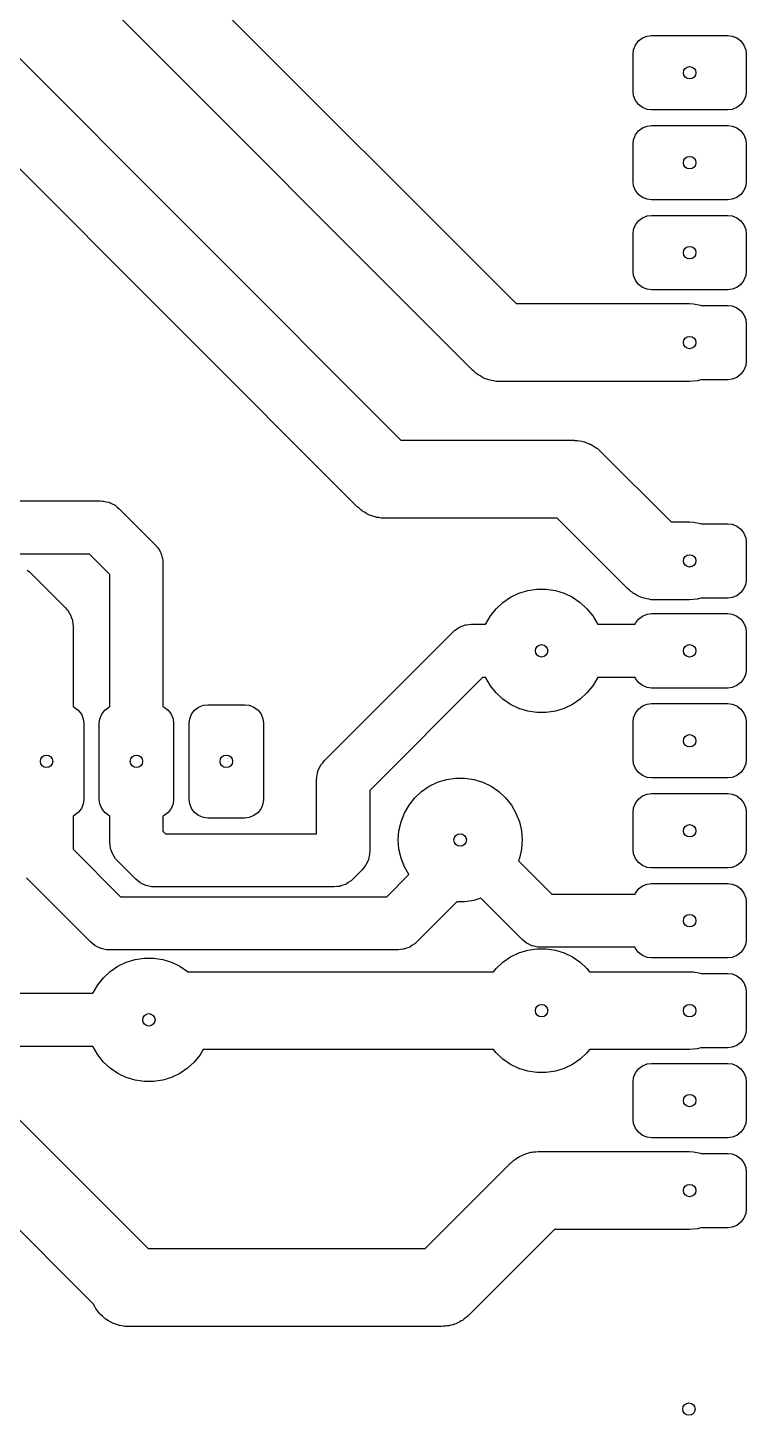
# Model space of a CAD drawing. Extents: x 95.5 to 177.5, y -135.5 to -53.3.
# Drawn here: x 157.2 to 177.51, y -133.78 to -94.6 of the extents above; entities that cross this region are included whole.
import ezdxf

# ---------------------------------------------------------------- set-up
doc = ezdxf.new("R2010")
doc.units = 0
doc.layers.add('BLACK', color=7, linetype='CONTINUOUS')

msp = doc.modelspace()

# ---------------------------------------------------------------- linework, layer by layer
at = {"layer": 'BLACK', "linetype": 'CONTINUOUS'}
for p, q in [((148.166, -86.6664), (167.75, -106.25)), ((166.516, -108.128), (146.288, -87.8998)), ((161.247, -92.6354), (171.002, -102.39)), ((169.768, -104.268), (159.369, -93.8688)), ((174.325, -95.2207), (174.377, -95.0877)), ((174.377, -95.0877), (174.464, -94.9738)), ((174.464, -94.9738), (174.578, -94.8874)), ((174.578, -94.8874), (174.711, -94.8349)), ((174.711, -94.8349), (174.835, -94.82)), ((174.835, -94.82), (176.985, -94.82)), ((176.985, -94.82), (177.109, -94.8349)), ((177.109, -94.8349), (177.242, -94.8874)), ((177.242, -94.8874), (177.356, -94.9738)), ((177.356, -94.9738), (177.443, -95.0877)), ((177.443, -95.0877), (177.495, -95.2207)), ((174.31, -95.345), (174.325, -95.2207)), ((174.31, -96.395), (174.31, -95.345)), ((177.495, -95.2207), (177.51, -95.345)), ((177.51, -95.345), (177.51, -96.395)), ((174.325, -96.5193), (174.31, -96.395)), ((174.377, -96.6523), (174.325, -96.5193)), ((174.464, -96.7662), (174.377, -96.6523)), ((174.578, -96.8526), (174.464, -96.7662)), ((177.356, -96.7662), (177.242, -96.8526)), ((177.443, -96.6523), (177.356, -96.7662)), ((177.495, -96.5193), (177.443, -96.6523)), ((177.51, -96.395), (177.495, -96.5193)), ((174.711, -96.9051), (174.578, -96.8526)), ((174.835, -96.92), (174.711, -96.9051)), ((176.985, -96.92), (174.835, -96.92)), ((177.109, -96.9051), (176.985, -96.92)), ((177.242, -96.8526), (177.109, -96.9051)), ((174.377, -97.6277), (174.464, -97.5138)), ((174.464, -97.5138), (174.578, -97.4274)), ((174.578, -97.4274), (174.711, -97.3749)), ((174.711, -97.3749), (174.835, -97.36)), ((174.835, -97.36), (176.985, -97.36)), ((176.985, -97.36), (177.109, -97.3749)), ((177.109, -97.3749), (177.242, -97.4274)), ((177.242, -97.4274), (177.356, -97.5138)), ((177.356, -97.5138), (177.443, -97.6277)), ((174.31, -97.885), (174.325, -97.7607)), ((174.31, -98.935), (174.31, -97.885)), ((174.325, -97.7607), (174.377, -97.6277)), ((177.443, -97.6277), (177.495, -97.7607)), ((177.495, -97.7607), (177.51, -97.885)), ((177.51, -97.885), (177.51, -98.935)), ((174.325, -99.0593), (174.31, -98.935)), ((174.377, -99.1923), (174.325, -99.0593)), ((177.495, -99.0593), (177.443, -99.1923)), ((177.51, -98.935), (177.495, -99.0593)), ((174.464, -99.3062), (174.377, -99.1923)), ((174.578, -99.3926), (174.464, -99.3062)), ((174.711, -99.4451), (174.578, -99.3926)), ((174.835, -99.46), (174.711, -99.4451)), ((176.985, -99.46), (174.835, -99.46)), ((177.109, -99.4451), (176.985, -99.46)), ((177.242, -99.3926), (177.109, -99.4451)), ((177.356, -99.3062), (177.242, -99.3926)), ((177.443, -99.1923), (177.356, -99.3062)), ((174.711, -99.9149), (174.835, -99.9)), ((174.835, -99.9), (176.985, -99.9)), ((176.985, -99.9), (177.109, -99.9149)), ((174.325, -100.301), (174.377, -100.168)), ((174.377, -100.168), (174.464, -100.054)), ((174.464, -100.054), (174.578, -99.9674)), ((174.578, -99.9674), (174.711, -99.9149)), ((177.109, -99.9149), (177.242, -99.9674)), ((177.242, -99.9674), (177.356, -100.054)), ((177.356, -100.054), (177.443, -100.168)), ((177.443, -100.168), (177.495, -100.301)), ((174.31, -100.425), (174.325, -100.301)), ((174.31, -101.475), (174.31, -100.425)), ((177.495, -100.301), (177.51, -100.425)), ((177.51, -100.425), (177.51, -101.475)), ((174.325, -101.599), (174.31, -101.475)), ((177.51, -101.475), (177.495, -101.599)), ((174.377, -101.732), (174.325, -101.599)), ((174.464, -101.846), (174.377, -101.732)), ((174.578, -101.933), (174.464, -101.846)), ((177.356, -101.846), (177.242, -101.933)), ((177.443, -101.732), (177.356, -101.846)), ((177.495, -101.599), (177.443, -101.732)), ((174.711, -101.985), (174.578, -101.933)), ((174.835, -102), (174.711, -101.985)), ((176.985, -102), (174.835, -102)), ((177.109, -101.985), (176.985, -102)), ((177.242, -101.933), (177.109, -101.985)), ((171.002, -102.39), (175.91, -102.39)), ((175.91, -102.39), (176.015, -102.395)), ((176.015, -102.395), (176.22, -102.435)), ((176.22, -102.435), (176.233, -102.44)), ((176.233, -102.44), (176.985, -102.44)), ((176.985, -102.44), (177.109, -102.455)), ((177.109, -102.455), (177.242, -102.507)), ((177.242, -102.507), (177.356, -102.594)), ((177.356, -102.594), (177.443, -102.708)), ((177.443, -102.708), (177.495, -102.841)), ((177.495, -102.841), (177.51, -102.965)), ((177.51, -102.965), (177.51, -104.015)), ((177.495, -104.139), (177.443, -104.272)), ((177.51, -104.015), (177.495, -104.139)), ((169.819, -104.309), (169.768, -104.268)), ((169.866, -104.355), (169.819, -104.309)), ((169.899, -104.376), (169.866, -104.355)), ((169.929, -104.401), (169.899, -104.376)), ((169.987, -104.432), (169.929, -104.401)), ((170.042, -104.468), (169.987, -104.432)), ((170.078, -104.482), (170.042, -104.468)), ((170.113, -104.501), (170.078, -104.482)), ((170.175, -104.521), (170.113, -104.501)), ((170.236, -104.545), (170.175, -104.521)), ((170.275, -104.553), (170.236, -104.545)), ((170.312, -104.565), (170.275, -104.553)), ((170.377, -104.573), (170.312, -104.565)), ((170.441, -104.585), (170.377, -104.573)), ((170.507, -104.588), (170.441, -104.585)), ((170.52, -104.59), (170.507, -104.588)), ((170.528, -104.589), (170.52, -104.59)), ((170.546, -104.59), (170.528, -104.589)), ((175.91, -104.59), (170.546, -104.59)), ((176.118, -104.57), (175.91, -104.59)), ((176.221, -104.54), (176.118, -104.57)), ((176.985, -104.54), (176.221, -104.54)), ((177.109, -104.525), (176.985, -104.54)), ((177.242, -104.473), (177.109, -104.525)), ((177.356, -104.386), (177.242, -104.473)), ((177.443, -104.272), (177.356, -104.386)), ((167.75, -106.25), (172.625, -106.25)), ((172.625, -106.25), (172.643, -106.251)), ((172.643, -106.251), (172.651, -106.25)), ((172.651, -106.25), (172.664, -106.252)), ((172.664, -106.252), (172.73, -106.255)), ((172.73, -106.255), (172.794, -106.267)), ((172.794, -106.267), (172.859, -106.275)), ((172.859, -106.275), (172.896, -106.287)), ((172.896, -106.287), (172.935, -106.295)), ((172.935, -106.295), (172.996, -106.319)), ((172.996, -106.319), (173.058, -106.339)), ((173.058, -106.339), (173.093, -106.358)), ((173.093, -106.358), (173.129, -106.372)), ((173.129, -106.372), (173.184, -106.408)), ((173.184, -106.408), (173.242, -106.439)), ((173.242, -106.439), (173.272, -106.464)), ((173.272, -106.464), (173.305, -106.485)), ((173.305, -106.485), (173.352, -106.531)), ((173.352, -106.531), (173.403, -106.572)), ((173.403, -106.572), (175.386, -108.555)), ((145.345, -107.962), (159.258, -107.962)), ((159.258, -107.962), (159.312, -107.965)), ((159.312, -107.965), (159.323, -107.965)), ((159.323, -107.965), (159.33, -107.966)), ((159.33, -107.966), (159.345, -107.967)), ((159.345, -107.967), (159.419, -107.985)), ((159.419, -107.985), (159.494, -108)), ((159.494, -108), (159.504, -108.005)), ((159.504, -108.005), (159.515, -108.007)), ((159.515, -108.007), (159.583, -108.041)), ((159.583, -108.041), (159.652, -108.074)), ((159.652, -108.074), (159.66, -108.08)), ((159.66, -108.08), (159.67, -108.085)), ((159.67, -108.085), (159.729, -108.134)), ((159.729, -108.134), (159.788, -108.182)), ((166.567, -108.169), (166.516, -108.128)), ((159.788, -108.182), (160.804, -109.198)), ((166.614, -108.215), (166.567, -108.169)), ((166.647, -108.236), (166.614, -108.215)), ((166.677, -108.261), (166.647, -108.236)), ((166.735, -108.292), (166.677, -108.261)), ((166.79, -108.328), (166.735, -108.292)), ((166.826, -108.342), (166.79, -108.328)), ((166.861, -108.361), (166.826, -108.342)), ((166.923, -108.381), (166.861, -108.361)), ((166.984, -108.405), (166.923, -108.381)), ((167.023, -108.413), (166.984, -108.405)), ((167.06, -108.425), (167.023, -108.413)), ((167.125, -108.433), (167.06, -108.425)), ((167.189, -108.445), (167.125, -108.433)), ((167.255, -108.448), (167.189, -108.445)), ((167.268, -108.45), (167.255, -108.448)), ((167.276, -108.449), (167.268, -108.45)), ((167.294, -108.45), (167.276, -108.449)), ((172.169, -108.45), (167.294, -108.45)), ((174.152, -110.433), (172.169, -108.45)), ((175.386, -108.555), (175.91, -108.555)), ((175.91, -108.555), (176.015, -108.56)), ((176.015, -108.56), (176.22, -108.6)), ((176.22, -108.6), (176.233, -108.605)), ((176.233, -108.605), (176.985, -108.605)), ((176.985, -108.605), (177.109, -108.62)), ((177.109, -108.62), (177.242, -108.672)), ((177.242, -108.672), (177.356, -108.759)), ((177.356, -108.759), (177.443, -108.873)), ((177.443, -108.873), (177.495, -109.006)), ((160.804, -109.198), (160.841, -109.238)), ((160.841, -109.238), (160.849, -109.246)), ((160.849, -109.246), (160.852, -109.251)), ((160.852, -109.251), (160.862, -109.263)), ((160.862, -109.263), (160.902, -109.328)), ((177.495, -109.006), (177.51, -109.13)), ((177.51, -109.13), (177.51, -110.18)), ((158.947, -109.462), (145.034, -109.462)), ((159.524, -110.039), (158.947, -109.462)), ((160.902, -109.328), (160.944, -109.391)), ((160.944, -109.391), (160.948, -109.402)), ((160.948, -109.402), (160.954, -109.411)), ((160.954, -109.411), (160.978, -109.483)), ((160.978, -109.483), (161.004, -109.555)), ((161.004, -109.555), (161.005, -109.566)), ((161.005, -109.566), (161.009, -109.576)), ((161.009, -109.576), (161.015, -109.652)), ((161.015, -109.652), (161.024, -109.728)), ((157.189, -109.912), (157.248, -109.96)), ((157.248, -109.96), (158.264, -110.976)), ((159.524, -113.771), (159.524, -110.039)), ((161.024, -109.728), (161.024, -113.771)), ((171.336, -110.489), (171.594, -110.45)), ((171.594, -110.45), (171.856, -110.45)), ((171.856, -110.45), (172.114, -110.489)), ((174.203, -110.474), (174.152, -110.433)), ((174.25, -110.52), (174.203, -110.474)), ((177.443, -110.437), (177.356, -110.551)), ((177.495, -110.304), (177.443, -110.437)), ((177.51, -110.18), (177.495, -110.304)), ((170.442, -111.005), (170.634, -110.827)), ((170.634, -110.827), (170.85, -110.679)), ((170.85, -110.679), (171.086, -110.566)), ((171.086, -110.566), (171.336, -110.489)), ((172.114, -110.489), (172.364, -110.566)), ((172.364, -110.566), (172.6, -110.679)), ((172.6, -110.679), (172.816, -110.827)), ((172.816, -110.827), (173.008, -111.005)), ((174.283, -110.541), (174.25, -110.52)), ((174.313, -110.566), (174.283, -110.541)), ((174.371, -110.597), (174.313, -110.566)), ((174.426, -110.633), (174.371, -110.597)), ((174.462, -110.647), (174.426, -110.633)), ((174.497, -110.666), (174.462, -110.647)), ((174.559, -110.686), (174.497, -110.666)), ((174.62, -110.71), (174.559, -110.686)), ((174.659, -110.718), (174.62, -110.71)), ((174.696, -110.73), (174.659, -110.718)), ((174.761, -110.738), (174.696, -110.73)), ((174.825, -110.75), (174.761, -110.738)), ((174.891, -110.753), (174.825, -110.75)), ((174.904, -110.755), (174.891, -110.753)), ((174.912, -110.754), (174.904, -110.755)), ((174.93, -110.755), (174.912, -110.754)), ((175.91, -110.755), (174.93, -110.755)), ((176.118, -110.735), (175.91, -110.755)), ((176.221, -110.705), (176.118, -110.735)), ((176.985, -110.705), (176.221, -110.705)), ((177.109, -110.69), (176.985, -110.705)), ((177.242, -110.638), (177.109, -110.69)), ((177.356, -110.551), (177.242, -110.638)), ((158.264, -110.976), (158.301, -111.016)), ((158.301, -111.016), (158.309, -111.024)), ((158.309, -111.024), (158.312, -111.029)), ((158.312, -111.029), (158.322, -111.041)), ((158.322, -111.041), (158.362, -111.106)), ((158.362, -111.106), (158.404, -111.169)), ((158.404, -111.169), (158.408, -111.18)), ((158.408, -111.18), (158.414, -111.189)), ((158.414, -111.189), (158.438, -111.261)), ((158.438, -111.261), (158.464, -111.333)), ((170.148, -111.436), (170.279, -111.209)), ((170.279, -111.209), (170.442, -111.005)), ((173.008, -111.005), (173.171, -111.209)), ((173.171, -111.209), (173.302, -111.436)), ((174.464, -111.299), (174.578, -111.212)), ((174.578, -111.212), (174.711, -111.16)), ((174.711, -111.16), (174.835, -111.145)), ((174.835, -111.145), (176.985, -111.145)), ((176.985, -111.145), (177.109, -111.16)), ((177.109, -111.16), (177.242, -111.212)), ((177.242, -111.212), (177.356, -111.299)), ((158.464, -111.333), (158.465, -111.344)), ((158.465, -111.344), (158.469, -111.354)), ((158.469, -111.354), (158.475, -111.43)), ((158.475, -111.43), (158.484, -111.506)), ((158.484, -111.506), (158.484, -113.771)), ((169.215, -111.665), (169.255, -111.628)), ((169.255, -111.628), (169.263, -111.62)), ((169.263, -111.62), (169.268, -111.617)), ((169.268, -111.617), (169.28, -111.607)), ((169.28, -111.607), (169.345, -111.567)), ((169.345, -111.567), (169.408, -111.525)), ((169.408, -111.525), (169.419, -111.521)), ((169.419, -111.521), (169.428, -111.515)), ((169.428, -111.515), (169.5, -111.491)), ((169.5, -111.491), (169.572, -111.465)), ((169.572, -111.465), (169.583, -111.464)), ((169.583, -111.464), (169.593, -111.46)), ((169.593, -111.46), (169.669, -111.454)), ((169.669, -111.454), (169.745, -111.445)), ((169.745, -111.445), (170.145, -111.445)), ((170.145, -111.445), (170.148, -111.436)), ((173.302, -111.436), (173.305, -111.445)), ((173.305, -111.445), (174.365, -111.445)), ((174.365, -111.445), (174.377, -111.413)), ((174.377, -111.413), (174.464, -111.299)), ((177.356, -111.299), (177.443, -111.413)), ((177.443, -111.413), (177.495, -111.546)), ((177.495, -111.546), (177.51, -111.67)), ((165.586, -115.294), (169.215, -111.665)), ((177.51, -111.67), (177.51, -112.72)), ((177.51, -112.72), (177.495, -112.844)), ((170.056, -112.945), (166.866, -116.135)), ((170.145, -112.945), (170.056, -112.945)), ((170.148, -112.954), (170.145, -112.945)), ((170.279, -113.181), (170.148, -112.954)), ((170.442, -113.385), (170.279, -113.181)), ((173.171, -113.181), (173.008, -113.385)), ((173.302, -112.954), (173.171, -113.181)), ((173.305, -112.945), (173.302, -112.954)), ((174.365, -112.945), (173.305, -112.945)), ((174.377, -112.977), (174.365, -112.945)), ((174.464, -113.091), (174.377, -112.977)), ((174.578, -113.178), (174.464, -113.091)), ((174.711, -113.23), (174.578, -113.178)), ((174.835, -113.245), (174.711, -113.23)), ((177.109, -113.23), (176.985, -113.245)), ((177.242, -113.178), (177.109, -113.23)), ((177.356, -113.091), (177.242, -113.178)), ((177.443, -112.977), (177.356, -113.091)), ((177.495, -112.844), (177.443, -112.977)), ((170.634, -113.563), (170.442, -113.385)), ((170.85, -113.711), (170.634, -113.563)), ((172.816, -113.563), (172.6, -113.711)), ((173.008, -113.385), (172.816, -113.563)), ((176.985, -113.245), (174.835, -113.245)), ((158.484, -113.771), (158.516, -113.783)), ((158.516, -113.783), (158.63, -113.87)), ((158.63, -113.87), (158.717, -113.984)), ((158.717, -113.984), (158.769, -114.117)), ((159.239, -114.117), (159.291, -113.984)), ((159.291, -113.984), (159.378, -113.87)), ((159.378, -113.87), (159.492, -113.783)), ((159.492, -113.783), (159.524, -113.771)), ((161.024, -113.771), (161.056, -113.783)), ((161.056, -113.783), (161.17, -113.87)), ((161.17, -113.87), (161.257, -113.984)), ((161.257, -113.984), (161.309, -114.117)), ((161.779, -114.117), (161.831, -113.984)), ((161.831, -113.984), (161.918, -113.87)), ((161.918, -113.87), (162.032, -113.783)), ((162.032, -113.783), (162.165, -113.731)), ((162.165, -113.731), (162.289, -113.716)), ((162.289, -113.716), (163.339, -113.716)), ((163.339, -113.716), (163.463, -113.731)), ((163.463, -113.731), (163.596, -113.783)), ((163.596, -113.783), (163.71, -113.87)), ((163.71, -113.87), (163.797, -113.984)), ((163.797, -113.984), (163.849, -114.117)), ((171.086, -113.824), (170.85, -113.711)), ((171.336, -113.901), (171.086, -113.824)), ((171.594, -113.94), (171.336, -113.901)), ((171.856, -113.94), (171.594, -113.94)), ((172.114, -113.901), (171.856, -113.94)), ((172.364, -113.824), (172.114, -113.901)), ((172.6, -113.711), (172.364, -113.824)), ((174.325, -114.086), (174.377, -113.953)), ((174.377, -113.953), (174.464, -113.839)), ((174.464, -113.839), (174.578, -113.752)), ((174.578, -113.752), (174.711, -113.7)), ((174.711, -113.7), (174.835, -113.685)), ((174.835, -113.685), (176.985, -113.685)), ((176.985, -113.685), (177.109, -113.7)), ((177.109, -113.7), (177.242, -113.752)), ((177.242, -113.752), (177.356, -113.839)), ((177.356, -113.839), (177.443, -113.953)), ((177.443, -113.953), (177.495, -114.086)), ((158.769, -114.117), (158.784, -114.241)), ((158.784, -114.241), (158.784, -116.391)), ((159.224, -114.241), (159.239, -114.117)), ((159.224, -116.391), (159.224, -114.241)), ((161.309, -114.117), (161.324, -114.241)), ((161.324, -114.241), (161.324, -116.391)), ((161.764, -114.241), (161.779, -114.117)), ((161.764, -116.391), (161.764, -114.241)), ((163.849, -114.117), (163.864, -114.241)), ((163.864, -114.241), (163.864, -116.391)), ((174.31, -114.21), (174.325, -114.086)), ((174.31, -115.26), (174.31, -114.21)), ((177.495, -114.086), (177.51, -114.21)), ((177.51, -114.21), (177.51, -115.26)), ((165.404, -115.588), (165.409, -115.578)), ((165.409, -115.578), (165.411, -115.567)), ((165.411, -115.567), (165.445, -115.499)), ((165.445, -115.499), (165.478, -115.43)), ((165.478, -115.43), (165.484, -115.422)), ((165.484, -115.422), (165.489, -115.412)), ((165.489, -115.412), (165.538, -115.353)), ((165.538, -115.353), (165.586, -115.294)), ((174.325, -115.384), (174.31, -115.26)), ((174.377, -115.517), (174.325, -115.384)), ((174.464, -115.631), (174.377, -115.517)), ((177.443, -115.517), (177.356, -115.631)), ((177.495, -115.384), (177.443, -115.517)), ((177.51, -115.26), (177.495, -115.384)), ((165.366, -115.824), (165.369, -115.77)), ((165.366, -117.36), (165.366, -115.824)), ((165.369, -115.759), (165.37, -115.752)), ((165.369, -115.77), (165.369, -115.759)), ((165.37, -115.752), (165.371, -115.737)), ((165.371, -115.737), (165.389, -115.663)), ((165.389, -115.663), (165.404, -115.588)), ((168.549, -116.019), (168.785, -115.906)), ((168.785, -115.906), (169.035, -115.829)), ((169.035, -115.829), (169.294, -115.79)), ((169.294, -115.79), (169.555, -115.79)), ((169.555, -115.79), (169.814, -115.829)), ((169.814, -115.829), (170.064, -115.906)), ((170.064, -115.906), (170.299, -116.019)), ((174.578, -115.718), (174.464, -115.631)), ((174.711, -115.77), (174.578, -115.718)), ((174.835, -115.785), (174.711, -115.77)), ((176.985, -115.785), (174.835, -115.785)), ((177.109, -115.77), (176.985, -115.785)), ((177.242, -115.718), (177.109, -115.77)), ((177.356, -115.631), (177.242, -115.718)), ((166.866, -116.135), (166.866, -117.856)), ((167.978, -116.549), (168.142, -116.345)), ((168.142, -116.345), (168.333, -116.167)), ((168.333, -116.167), (168.549, -116.019)), ((170.299, -116.019), (170.516, -116.167)), ((170.516, -116.167), (170.707, -116.345)), ((170.707, -116.345), (170.87, -116.549)), ((174.464, -116.379), (174.578, -116.292)), ((174.578, -116.292), (174.711, -116.24)), ((174.711, -116.24), (174.835, -116.225)), ((174.835, -116.225), (176.985, -116.225)), ((176.985, -116.225), (177.109, -116.24)), ((177.109, -116.24), (177.242, -116.292)), ((177.242, -116.292), (177.356, -116.379)), ((158.717, -116.648), (158.63, -116.762)), ((158.769, -116.515), (158.717, -116.648)), ((158.784, -116.391), (158.769, -116.515)), ((159.239, -116.515), (159.224, -116.391)), ((159.291, -116.648), (159.239, -116.515)), ((159.378, -116.762), (159.291, -116.648)), ((161.257, -116.648), (161.17, -116.762)), ((161.309, -116.515), (161.257, -116.648)), ((161.324, -116.391), (161.309, -116.515)), ((161.779, -116.515), (161.764, -116.391)), ((161.831, -116.648), (161.779, -116.515)), ((161.918, -116.762), (161.831, -116.648)), ((163.797, -116.648), (163.71, -116.762)), ((163.849, -116.515), (163.797, -116.648)), ((163.864, -116.391), (163.849, -116.515)), ((167.848, -116.776), (167.978, -116.549)), ((170.87, -116.549), (171.001, -116.776)), ((174.31, -116.75), (174.325, -116.626)), ((174.31, -117.8), (174.31, -116.75)), ((174.325, -116.626), (174.377, -116.493)), ((174.377, -116.493), (174.464, -116.379)), ((177.356, -116.379), (177.443, -116.493)), ((177.443, -116.493), (177.495, -116.626)), ((177.495, -116.626), (177.51, -116.75)), ((177.51, -116.75), (177.51, -117.8)), ((158.516, -116.849), (158.484, -116.861)), ((158.484, -116.861), (158.484, -117.799)), ((158.63, -116.762), (158.516, -116.849)), ((159.492, -116.849), (159.378, -116.762)), ((159.524, -116.861), (159.492, -116.849)), ((159.524, -117.602), (159.524, -116.861)), ((161.056, -116.849), (161.024, -116.861)), ((161.024, -116.861), (161.024, -117.291)), ((161.17, -116.762), (161.056, -116.849)), ((162.032, -116.849), (161.918, -116.762)), ((162.165, -116.901), (162.032, -116.849)), ((162.289, -116.916), (162.165, -116.901)), ((163.339, -116.916), (162.289, -116.916)), ((163.463, -116.901), (163.339, -116.916)), ((163.596, -116.849), (163.463, -116.901)), ((163.71, -116.762), (163.596, -116.849)), ((167.694, -117.274), (167.752, -117.019)), ((167.752, -117.019), (167.848, -116.776)), ((171.001, -116.776), (171.097, -117.019)), ((171.097, -117.019), (171.155, -117.274)), ((161.024, -117.291), (161.093, -117.36)), ((161.093, -117.36), (165.366, -117.36)), ((167.674, -117.535), (167.694, -117.274)), ((167.694, -117.796), (167.674, -117.535)), ((171.155, -117.274), (171.174, -117.535)), ((171.174, -117.535), (171.155, -117.796)), ((158.484, -117.799), (159.823, -119.138)), ((159.533, -117.678), (159.524, -117.602)), ((159.539, -117.754), (159.533, -117.678)), ((159.543, -117.764), (159.539, -117.754)), ((159.544, -117.775), (159.543, -117.764)), ((159.57, -117.847), (159.544, -117.775)), ((159.594, -117.919), (159.57, -117.847)), ((159.6, -117.928), (159.594, -117.919)), ((159.604, -117.939), (159.6, -117.928)), ((166.862, -117.928), (166.861, -117.943)), ((166.863, -117.921), (166.862, -117.928)), ((166.866, -117.856), (166.863, -117.91)), ((166.863, -117.91), (166.863, -117.921)), ((167.752, -118.051), (167.694, -117.796)), ((171.155, -117.796), (171.097, -118.051)), ((174.325, -117.924), (174.31, -117.8)), ((174.377, -118.057), (174.325, -117.924)), ((177.495, -117.924), (177.443, -118.057)), ((177.51, -117.8), (177.495, -117.924)), ((159.646, -118.002), (159.604, -117.939)), ((159.686, -118.067), (159.646, -118.002)), ((159.696, -118.079), (159.686, -118.067)), ((159.699, -118.084), (159.696, -118.079)), ((159.707, -118.092), (159.699, -118.084)), ((159.744, -118.132), (159.707, -118.092)), ((160.252, -118.64), (159.744, -118.132)), ((166.743, -118.268), (166.694, -118.327)), ((166.748, -118.258), (166.743, -118.268)), ((166.754, -118.25), (166.748, -118.258)), ((166.787, -118.181), (166.754, -118.25)), ((166.821, -118.113), (166.787, -118.181)), ((166.823, -118.102), (166.821, -118.113)), ((166.828, -118.092), (166.823, -118.102)), ((166.843, -118.017), (166.828, -118.092)), ((166.861, -117.943), (166.843, -118.017)), ((167.848, -118.294), (167.752, -118.051)), ((167.975, -118.514), (167.848, -118.294)), ((171.097, -118.051), (171.07, -118.12)), ((171.07, -118.12), (172.015, -119.065)), ((174.464, -118.171), (174.377, -118.057)), ((174.578, -118.258), (174.464, -118.171)), ((174.711, -118.31), (174.578, -118.258)), ((174.835, -118.325), (174.711, -118.31)), ((177.109, -118.31), (176.985, -118.325)), ((177.242, -118.258), (177.109, -118.31)), ((177.356, -118.171), (177.242, -118.258)), ((177.443, -118.057), (177.356, -118.171)), ((157.204, -118.64), (157.167, -118.6)), ((158.982, -120.418), (157.204, -118.64)), ((160.311, -118.688), (160.252, -118.64)), ((160.37, -118.737), (160.311, -118.688)), ((166.327, -118.698), (166.262, -118.738)), ((166.339, -118.688), (166.327, -118.698)), ((166.344, -118.685), (166.339, -118.688)), ((166.352, -118.677), (166.344, -118.685)), ((166.392, -118.64), (166.352, -118.677)), ((166.646, -118.386), (166.392, -118.64)), ((166.694, -118.327), (166.646, -118.386)), ((167.351, -119.138), (167.975, -118.514)), ((176.985, -118.325), (174.835, -118.325)), ((160.38, -118.742), (160.37, -118.737)), ((160.388, -118.748), (160.38, -118.742)), ((160.457, -118.781), (160.388, -118.748)), ((160.525, -118.815), (160.457, -118.781)), ((160.536, -118.817), (160.525, -118.815)), ((160.546, -118.822), (160.536, -118.817)), ((160.621, -118.837), (160.546, -118.822)), ((160.695, -118.855), (160.621, -118.837)), ((160.71, -118.856), (160.695, -118.855)), ((160.717, -118.857), (160.71, -118.856)), ((160.728, -118.857), (160.717, -118.857)), ((160.782, -118.86), (160.728, -118.857)), ((165.862, -118.86), (160.782, -118.86)), ((165.938, -118.851), (165.862, -118.86)), ((166.014, -118.845), (165.938, -118.851)), ((166.024, -118.841), (166.014, -118.845)), ((166.035, -118.84), (166.024, -118.841)), ((166.107, -118.814), (166.035, -118.84)), ((166.179, -118.79), (166.107, -118.814)), ((166.188, -118.784), (166.179, -118.79)), ((166.199, -118.78), (166.188, -118.784)), ((166.262, -118.738), (166.199, -118.78)), ((172.015, -119.065), (174.365, -119.065)), ((174.365, -119.065), (174.377, -119.033)), ((174.377, -119.033), (174.464, -118.919)), ((174.464, -118.919), (174.578, -118.832)), ((174.578, -118.832), (174.711, -118.78)), ((174.711, -118.78), (174.835, -118.765)), ((174.835, -118.765), (176.985, -118.765)), ((176.985, -118.765), (177.109, -118.78)), ((177.109, -118.78), (177.242, -118.832)), ((177.242, -118.832), (177.356, -118.919)), ((177.356, -118.919), (177.443, -119.033)), ((177.443, -119.033), (177.495, -119.166)), ((159.823, -119.138), (167.351, -119.138)), ((169.331, -119.28), (168.192, -120.418)), ((169.555, -119.28), (169.331, -119.28)), ((169.814, -119.241), (169.555, -119.28)), ((170.01, -119.181), (169.814, -119.241)), ((171.174, -120.345), (170.01, -119.181)), ((177.495, -119.166), (177.51, -119.29)), ((177.51, -119.29), (177.51, -120.34)), ((159.041, -120.466), (158.982, -120.418)), ((159.1, -120.515), (159.041, -120.466)), ((159.11, -120.52), (159.1, -120.515)), ((159.118, -120.526), (159.11, -120.52)), ((159.187, -120.559), (159.118, -120.526)), ((159.255, -120.593), (159.187, -120.559)), ((159.266, -120.595), (159.255, -120.593)), ((159.276, -120.6), (159.266, -120.595)), ((159.351, -120.615), (159.276, -120.6)), ((159.425, -120.633), (159.351, -120.615)), ((159.44, -120.634), (159.425, -120.633)), ((159.447, -120.635), (159.44, -120.634)), ((159.458, -120.635), (159.447, -120.635)), ((159.512, -120.638), (159.458, -120.635)), ((167.662, -120.638), (159.512, -120.638)), ((167.738, -120.629), (167.662, -120.638)), ((167.814, -120.623), (167.738, -120.629)), ((167.824, -120.619), (167.814, -120.623)), ((167.835, -120.618), (167.824, -120.619)), ((167.907, -120.592), (167.835, -120.618)), ((167.979, -120.568), (167.907, -120.592)), ((167.988, -120.562), (167.979, -120.568)), ((167.999, -120.558), (167.988, -120.562)), ((168.062, -120.516), (167.999, -120.558)), ((168.127, -120.476), (168.062, -120.516)), ((168.139, -120.466), (168.127, -120.476)), ((168.144, -120.463), (168.139, -120.466)), ((168.152, -120.455), (168.144, -120.463)), ((168.192, -120.418), (168.152, -120.455)), ((171.086, -120.726), (171.336, -120.649)), ((171.234, -120.393), (171.174, -120.345)), ((171.292, -120.442), (171.234, -120.393)), ((171.302, -120.447), (171.292, -120.442)), ((171.311, -120.453), (171.302, -120.447)), ((171.38, -120.486), (171.311, -120.453)), ((171.336, -120.649), (171.594, -120.61)), ((171.448, -120.52), (171.38, -120.486)), ((171.459, -120.522), (171.448, -120.52)), ((171.469, -120.527), (171.459, -120.522)), ((171.543, -120.542), (171.469, -120.527)), ((171.617, -120.56), (171.543, -120.542)), ((171.594, -120.61), (171.856, -120.61)), ((171.633, -120.561), (171.617, -120.56)), ((171.639, -120.562), (171.633, -120.561)), ((171.65, -120.562), (171.639, -120.562)), ((171.704, -120.565), (171.65, -120.562)), ((174.365, -120.565), (171.704, -120.565)), ((171.856, -120.61), (172.114, -120.649)), ((172.114, -120.649), (172.364, -120.726)), ((174.377, -120.597), (174.365, -120.565)), ((174.464, -120.711), (174.377, -120.597)), ((177.443, -120.597), (177.356, -120.711)), ((177.495, -120.464), (177.443, -120.597)), ((177.51, -120.34), (177.495, -120.464)), ((159.751, -121.099), (159.986, -120.986)), ((159.986, -120.986), (160.236, -120.909)), ((160.236, -120.909), (160.495, -120.87)), ((160.495, -120.87), (160.756, -120.87)), ((160.756, -120.87), (161.015, -120.909)), ((161.015, -120.909), (161.265, -120.986)), ((161.265, -120.986), (161.501, -121.099)), ((170.442, -121.165), (170.634, -120.987)), ((170.634, -120.987), (170.85, -120.839)), ((170.85, -120.839), (171.086, -120.726)), ((172.364, -120.726), (172.6, -120.839)), ((172.6, -120.839), (172.816, -120.987)), ((172.816, -120.987), (173.008, -121.165)), ((174.578, -120.798), (174.464, -120.711)), ((174.711, -120.85), (174.578, -120.798)), ((174.835, -120.865), (174.711, -120.85)), ((176.985, -120.865), (174.835, -120.865)), ((177.109, -120.85), (176.985, -120.865)), ((177.242, -120.798), (177.109, -120.85)), ((177.356, -120.711), (177.242, -120.798)), ((159.18, -121.629), (159.343, -121.425)), ((159.343, -121.425), (159.534, -121.247)), ((159.534, -121.247), (159.751, -121.099)), ((161.501, -121.099), (161.717, -121.247)), ((161.717, -121.247), (161.726, -121.255)), ((161.726, -121.255), (170.37, -121.255)), ((170.37, -121.255), (170.442, -121.165)), ((173.008, -121.165), (173.08, -121.255)), ((173.08, -121.255), (175.91, -121.255)), ((175.91, -121.255), (176.015, -121.26)), ((176.015, -121.26), (176.22, -121.3)), ((176.22, -121.3), (176.233, -121.305)), ((176.233, -121.305), (176.985, -121.305)), ((176.985, -121.305), (177.109, -121.32)), ((177.109, -121.32), (177.242, -121.372)), ((177.242, -121.372), (177.356, -121.459)), ((159.049, -121.856), (159.18, -121.629)), ((177.356, -121.459), (177.443, -121.573)), ((177.443, -121.573), (177.495, -121.706)), ((177.495, -121.706), (177.51, -121.83)), ((177.51, -121.83), (177.51, -122.88)), ((154.168, -121.865), (159.045, -121.865)), ((159.045, -121.865), (159.049, -121.856)), ((177.495, -123.004), (177.443, -123.137)), ((177.51, -122.88), (177.495, -123.004)), ((159.045, -123.365), (153.857, -123.365)), ((159.049, -123.374), (159.045, -123.365)), ((159.18, -123.601), (159.049, -123.374)), ((176.221, -123.405), (176.118, -123.435)), ((176.985, -123.405), (176.221, -123.405)), ((177.109, -123.39), (176.985, -123.405)), ((177.242, -123.338), (177.109, -123.39)), ((177.356, -123.251), (177.242, -123.338)), ((177.443, -123.137), (177.356, -123.251)), ((159.343, -123.805), (159.18, -123.601)), ((159.534, -123.983), (159.343, -123.805)), ((161.908, -123.805), (161.717, -123.983)), ((162.072, -123.601), (161.908, -123.805)), ((162.156, -123.455), (162.072, -123.601)), ((170.37, -123.455), (162.156, -123.455)), ((170.442, -123.545), (170.37, -123.455)), ((170.634, -123.723), (170.442, -123.545)), ((170.85, -123.871), (170.634, -123.723)), ((172.816, -123.723), (172.6, -123.871)), ((173.008, -123.545), (172.816, -123.723)), ((173.08, -123.455), (173.008, -123.545)), ((175.91, -123.455), (173.08, -123.455)), ((176.118, -123.435), (175.91, -123.455)), ((159.751, -124.131), (159.534, -123.983)), ((159.986, -124.244), (159.751, -124.131)), ((161.501, -124.131), (161.265, -124.244)), ((161.717, -123.983), (161.501, -124.131)), ((171.086, -123.984), (170.85, -123.871)), ((171.336, -124.061), (171.086, -123.984)), ((171.594, -124.1), (171.336, -124.061)), ((171.856, -124.1), (171.594, -124.1)), ((172.114, -124.061), (171.856, -124.1)), ((172.364, -123.984), (172.114, -124.061)), ((172.6, -123.871), (172.364, -123.984)), ((174.325, -124.246), (174.377, -124.113)), ((174.377, -124.113), (174.464, -123.999)), ((174.464, -123.999), (174.578, -123.912)), ((174.578, -123.912), (174.711, -123.86)), ((174.711, -123.86), (174.835, -123.845)), ((174.835, -123.845), (176.985, -123.845)), ((176.985, -123.845), (177.109, -123.86)), ((177.109, -123.86), (177.242, -123.912)), ((177.242, -123.912), (177.356, -123.999)), ((177.356, -123.999), (177.443, -124.113)), ((177.443, -124.113), (177.495, -124.246)), ((160.236, -124.321), (159.986, -124.244)), ((160.495, -124.36), (160.236, -124.321)), ((160.756, -124.36), (160.495, -124.36)), ((161.015, -124.321), (160.756, -124.36)), ((161.265, -124.244), (161.015, -124.321)), ((174.31, -124.37), (174.325, -124.246)), ((174.31, -125.42), (174.31, -124.37)), ((177.495, -124.246), (177.51, -124.37)), ((177.51, -124.37), (177.51, -125.42)), ((156.93, -125.403), (160.603, -129.075)), ((174.325, -125.544), (174.31, -125.42)), ((174.377, -125.677), (174.325, -125.544)), ((174.464, -125.791), (174.377, -125.677)), ((177.443, -125.677), (177.356, -125.791)), ((177.495, -125.544), (177.443, -125.677)), ((177.51, -125.42), (177.495, -125.544)), ((174.578, -125.878), (174.464, -125.791)), ((174.711, -125.93), (174.578, -125.878)), ((174.835, -125.945), (174.711, -125.93)), ((176.985, -125.945), (174.835, -125.945)), ((177.109, -125.93), (176.985, -125.945)), ((177.242, -125.878), (177.109, -125.93)), ((177.356, -125.791), (177.242, -125.878)), ((170.931, -126.587), (170.985, -126.55)), ((170.985, -126.55), (171.036, -126.51)), ((171.036, -126.51), (171.071, -126.492)), ((171.071, -126.492), (171.104, -126.47)), ((171.104, -126.47), (171.164, -126.444)), ((171.164, -126.444), (171.222, -126.414)), ((171.222, -126.414), (171.26, -126.403)), ((171.26, -126.403), (171.296, -126.387)), ((171.296, -126.387), (171.36, -126.373)), ((171.36, -126.373), (171.423, -126.355)), ((171.423, -126.355), (171.462, -126.351)), ((171.462, -126.351), (171.5, -126.343)), ((171.5, -126.343), (171.566, -126.341)), ((171.566, -126.341), (171.631, -126.335)), ((171.631, -126.335), (175.91, -126.335)), ((175.91, -126.335), (176.015, -126.34)), ((176.015, -126.34), (176.22, -126.38)), ((176.22, -126.38), (176.233, -126.385)), ((176.233, -126.385), (176.985, -126.385)), ((176.985, -126.385), (177.109, -126.4)), ((177.109, -126.4), (177.242, -126.452)), ((177.242, -126.452), (177.356, -126.539)), ((177.356, -126.539), (177.443, -126.653)), ((168.435, -129.075), (170.853, -126.657)), ((170.853, -126.657), (170.867, -126.645)), ((170.867, -126.645), (170.872, -126.639)), ((170.872, -126.639), (170.882, -126.631)), ((170.882, -126.631), (170.931, -126.587)), ((177.443, -126.653), (177.495, -126.786)), ((177.495, -126.786), (177.51, -126.91)), ((177.51, -126.91), (177.51, -127.96)), ((159.059, -130.643), (155.376, -126.959)), ((177.495, -128.084), (177.443, -128.217)), ((177.51, -127.96), (177.495, -128.084)), ((176.221, -128.485), (176.118, -128.515)), ((176.985, -128.485), (176.221, -128.485)), ((177.109, -128.47), (176.985, -128.485)), ((177.242, -128.418), (177.109, -128.47)), ((177.356, -128.331), (177.242, -128.418)), ((177.443, -128.217), (177.356, -128.331)), ((172.087, -128.535), (169.669, -130.953)), ((175.91, -128.535), (172.087, -128.535)), ((176.118, -128.515), (175.91, -128.535)), ((160.603, -129.075), (168.435, -129.075)), ((159.065, -130.654), (159.059, -130.643)), ((159.097, -130.725), (159.065, -130.654)), ((159.113, -130.746), (159.097, -130.725)), ((159.125, -130.77), (159.113, -130.746)), ((159.173, -130.831), (159.125, -130.77)), ((159.219, -130.895), (159.173, -130.831)), ((159.238, -130.913), (159.219, -130.895)), ((159.254, -130.934), (159.238, -130.913)), ((159.313, -130.985), (159.254, -130.934)), ((159.37, -131.04), (159.313, -130.985)), ((159.392, -131.054), (159.37, -131.04)), ((159.412, -131.071), (159.392, -131.054)), ((159.48, -131.11), (159.412, -131.071)), ((159.546, -131.153), (159.48, -131.11)), ((159.57, -131.162), (159.546, -131.153)), ((159.593, -131.176), (159.57, -131.162)), ((159.667, -131.201), (159.593, -131.176)), ((159.74, -131.23), (159.667, -131.201)), ((159.766, -131.235), (159.74, -131.23)), ((159.791, -131.244), (159.766, -131.235)), ((159.868, -131.255), (159.791, -131.244)), ((169.162, -131.237), (169.099, -131.255)), ((169.226, -131.223), (169.162, -131.237)), ((169.262, -131.207), (169.226, -131.223)), ((169.3, -131.196), (169.262, -131.207)), ((169.358, -131.166), (169.3, -131.196)), ((169.418, -131.14), (169.358, -131.166)), ((169.451, -131.118), (169.418, -131.14)), ((169.486, -131.1), (169.451, -131.118)), ((169.537, -131.06), (169.486, -131.1)), ((169.591, -131.023), (169.537, -131.06)), ((169.64, -130.979), (169.591, -131.023)), ((169.65, -130.971), (169.64, -130.979)), ((169.655, -130.965), (169.65, -130.971)), ((169.669, -130.953), (169.655, -130.965)), ((159.945, -131.27), (159.868, -131.255)), ((159.985, -131.272), (159.945, -131.27)), ((159.998, -131.274), (159.985, -131.272)), ((160.011, -131.273), (159.998, -131.274)), ((160.05, -131.275), (160.011, -131.273)), ((168.891, -131.275), (160.05, -131.275)), ((168.956, -131.269), (168.891, -131.275)), ((169.022, -131.267), (168.956, -131.269)), ((169.06, -131.259), (169.022, -131.267)), ((169.099, -131.255), (169.06, -131.259))]:
    msp.add_line(p, q, dxfattribs=at)
at = {"layer": 'BLACK'}
for centre in [(175.91, -95.87), (175.91, -98.41), (175.91, -100.95), (175.91, -103.49), (175.91, -109.655), (171.725, -112.195), (175.91, -112.195), (175.91, -114.735), (157.734, -115.316), (160.274, -115.316), (162.814, -115.316), (175.91, -117.275), (169.424, -117.535), (175.91, -119.815), (171.725, -122.355), (175.91, -122.355), (160.626, -122.615), (175.91, -124.895), (175.91, -127.435), (175.89, -133.605)]:
    msp.add_circle(centre, 0.175, dxfattribs=at)

doc.saveas('drawing.dxf')
